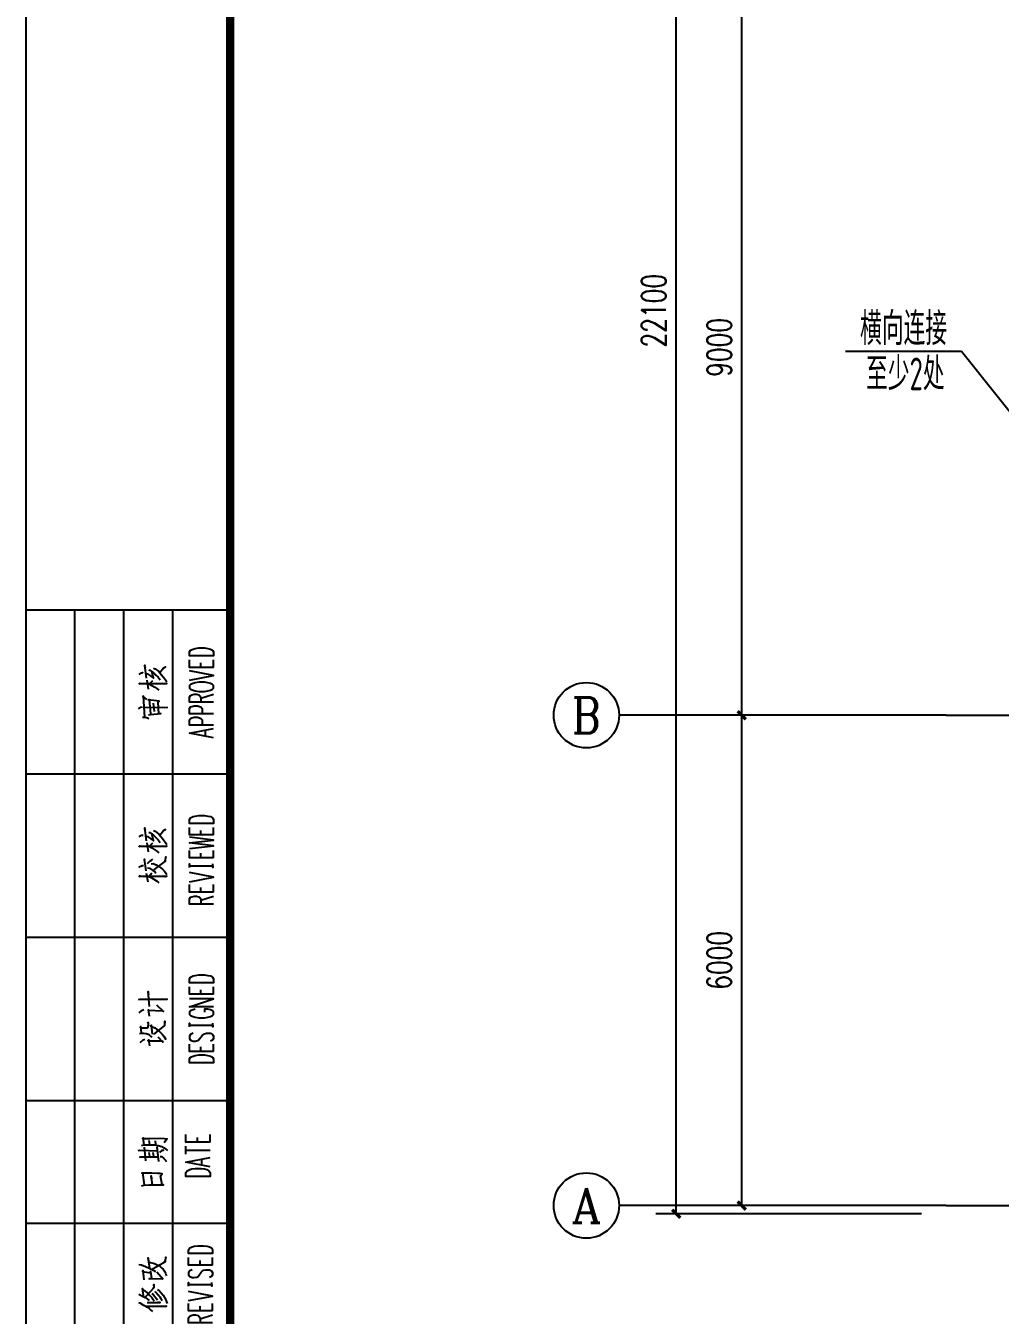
# Model space of a CAD drawing. Extents: x 5600590 to 5949977, y -428435 to -354779.
# Drawn here: x 5871836 to 5883758, y -402474 to -386696 of the extents above; entities that cross this region are included whole.
import ezdxf
from ezdxf.enums import TextEntityAlignment as Align

# ---------------------------------------------------------------- set-up
doc = ezdxf.new("R2010")
doc.units = 0
doc.header["$LTSCALE"] = 1000
doc.header["$MEASUREMENT"] = 0
doc.layers.get('0').update_dxf_attribs({"linetype": 'CONTINUOUS'})
doc.layers.get('Defpoints').update_dxf_attribs({"linetype": 'CONTINUOUS'})
for name, color, linetype in [('AXIS_TEXT', 7, 'CONTINUOUS'), ('PUB_TITLE', 4, 'CONTINUOUS'), ('建筑底图', 251, 'CONTINUOUS'), ('电气', 3, 'CONTINUOUS')]:
    doc.layers.add(name, color=color, linetype=linetype)
doc.styles.add('_TCH_AXIS', font='COMPLEX', dxfattribs={"bigfont": 'GBCBIG'})
doc.styles.add('_TCH_DIM_T3', font='SIMPLEX', dxfattribs={"width": 0.705882, "bigfont": 'GBCBIG'})
doc.styles.add('COMPLEX', font='COMPLEX')
doc.styles.add('SCEI', font='sceie.shx', dxfattribs={"width": 0.75, "bigfont": 'sceic.shx'})
doc.dimstyles.new('_TCH_ARCH&&100', dxfattribs={"dimtxt": 297.5, "dimasz": 100, "dimexe": 250, "dimexo": 300, "dimgap": 126.25, "dimtad": 1, "dimdec": 0, "dimzin": 0, "dimdsep": 46, "dimtxsty": '_TCH_DIM_T3', "dimblk": 'ARCHTICK', "dimcen": 0.09, "dimclrt": 7, "dimazin": 2, "dimtfac": 1, "dimtdec": 0, "dimtix": 1, "dimtmove": 2, "dimatfit": 3, "dimfxl": 0, "dimtolj": 1, "dimtzin": 0, "dimarcsym": 0})

# ---------------------------------------------------------------- blocks, each defined once
blk = doc.blocks.new('_AXISO')
blk.add_circle((0, 0), 0.5)
at = {"layer": 'AXIS_TEXT', "style": 'COMPLEX', "width": 1.041667}
blk.add_attdef('A', text='', height=0.56, dxfattribs=at).set_placement((-0.25, -0.28), (0.25, -0.28), align=Align.FIT)
blk = doc.blocks.new('A$C04D97144')
for p, q in [((6, 0), (6, 180)), ((12, 0), (12, 180)), ((18, 0), (18, 180)), ((0, 160), (25, 160)), ((0, 140), (25, 140)), ((0, 120), (25, 120)), ((0, 105), (25, 105))]:
    blk.add_line(p, q)
blk.add_lwpolyline([(0, 180), (0, 0), (25, 0), (25, 180)], close=True)
for points in [[(22.97, 174.41), (20.03, 174.41), (20.03, 174.9), (20.17, 175.1), (20.47, 175.24), (20.72, 175.32), (21.18, 175.38), (21.87, 175.38), (22.28, 175.32), (22.58, 175.24), (22.83, 175.1), (22.97, 174.9), (22.97, 174.41), (22.97, 174.41)], [(22.97, 173), (20.03, 173), (20.03, 173.91)], [(21.43, 173), (21.43, 173.56)], [(22.97, 173), (22.97, 173.91)], [(13.86, 172.15), (14.14, 172.35), (14.27, 172.38), (14.34, 172.35)], [(14.77, 171.68), (14.55, 173.26), (14.52, 173.14), (14.6, 172.92)], [(14.74, 172.24), (14.91, 172.21), (15.58, 171.72), (15.62, 171.68), (15.41, 172.54)], [(15.05, 172.71), (15.19, 172.68), (15.62, 172.35), (15.65, 172.32), (15.93, 172.07), (16.21, 171.79), (16.46, 171.47)], [(15.62, 172.92), (15.82, 172.82), (16.28, 172.49), (16.56, 172.15), (16.86, 171.79), (17.09, 171.47), (17.27, 171.22)], [(16.39, 172.38), (16.86, 172.95), (17.09, 173.06), (16.81, 172.89)], [(20.03, 171.46), (22.97, 172.02), (20.03, 172.59)], [(13.81, 170.94), (13.95, 171.05), (13.92, 171.02), (17.27, 171.02), (17, 170.98), (16.72, 171.02)], [(14.8, 171.44), (14.97, 170.34)], [(14.99, 171.05), (15.44, 170.8), (15.79, 170.59), (16.04, 170.42), (16.29, 170.2)], [(15.19, 171.05), (15.54, 171.41)], [(20.03, 170.48), (20.17, 170.34), (20.47, 170.2), (20.72, 170.14), (21.18, 170.06), (21.87, 170.06), (22.28, 170.14), (22.58, 170.2), (22.83, 170.34), (22.97, 170.48), (22.97, 170.77), (22.83, 170.91), (22.58, 171.05), (22.28, 171.11), (21.87, 171.19), (21.18, 171.19), (20.72, 171.11), (20.47, 171.05), (20.17, 170.91), (20.03, 170.77), (20.03, 170.48), (20.03, 170.48)], [(14.56, 166.93), (14.41, 169.49), (14.31, 169.43), (14.77, 169.08)], [(16.18, 168.75), (16.32, 168.86), (14.97, 169.04), (15.08, 169.08), (15.27, 167.31)], [(22.97, 168.74), (20.03, 168.74), (20.03, 169.37), (20.17, 169.57), (20.33, 169.65), (20.58, 169.71), (20.88, 169.71), (21.18, 169.65), (21.27, 169.57), (21.43, 169.37), (21.43, 168.74)], [(21.43, 169.23), (22.97, 169.71)], [(13.78, 167.95), (14.06, 168.13), (14.27, 168.19)], [(14.66, 168.06), (14.71, 168.13), (17.28, 168.09), (17.03, 168.05), (16.72, 168.09)], [(15.02, 167.18), (15.27, 167.25), (16.53, 167.36), (16.29, 167.32), (16.18, 168.75), (16.15, 168.58), (16.21, 168.27)], [(15.73, 167.59), (15.62, 168.61)], [(22.97, 167.34), (20.03, 167.34), (20.03, 167.97), (20.17, 168.17), (20.33, 168.24), (20.58, 168.31), (21.02, 168.31), (21.27, 168.24), (21.43, 168.17), (21.57, 167.97), (21.57, 167.34)], [(14.27, 166.93), (14.52, 166.93), (14.71, 166.88), (14.91, 166.82), (15.05, 166.76)], [(22.97, 165.93), (20.03, 165.93), (20.03, 166.57), (20.17, 166.77), (20.33, 166.84), (20.58, 166.92), (21.02, 166.92), (21.27, 166.84), (21.43, 166.77), (21.57, 166.57), (21.57, 165.93)], [(22.97, 164.39), (20.03, 164.95), (22.97, 165.52)], [(21.98, 164.61), (21.98, 165.3)], [(22.97, 153.91), (20.03, 153.91), (20.03, 154.4), (20.17, 154.6), (20.47, 154.74), (20.72, 154.82), (21.18, 154.88), (21.87, 154.88), (22.28, 154.82), (22.58, 154.74), (22.83, 154.6), (22.97, 154.4), (22.97, 153.91), (22.97, 153.91)], [(14.77, 151.79), (14.55, 153.37), (14.52, 153.26), (14.6, 153.03)], [(16.39, 152.49), (16.86, 153.06), (17.09, 153.17), (16.81, 153)], [(22.97, 152.51), (20.03, 152.51), (20.03, 153.42)], [(21.43, 152.51), (21.43, 153.06)], [(22.97, 152.51), (22.97, 153.42)], [(13.86, 152.26), (14.14, 152.46), (14.27, 152.49), (14.34, 152.46)], [(14.74, 152.35), (14.91, 152.32), (15.58, 151.84), (15.62, 151.79), (15.41, 152.67)], [(14.8, 151.55), (14.97, 150.45)], [(15.05, 152.82), (15.19, 152.81), (15.62, 152.46), (15.65, 152.43), (15.93, 152.18), (16.21, 151.9), (16.46, 151.58)], [(15.19, 151.16), (15.54, 151.52)], [(15.62, 153.03), (15.82, 152.95), (16.28, 152.6), (16.56, 152.26), (16.86, 151.9), (17.09, 151.58), (17.27, 151.33)], [(20.03, 150.83), (22.97, 151.18), (20.03, 151.52), (22.97, 151.88), (20.03, 152.23)], [(13.81, 151.05), (13.95, 151.16), (13.92, 151.13), (17.27, 151.13), (17, 151.1), (16.72, 151.13)], [(14.99, 151.16), (15.44, 150.91), (15.79, 150.7), (16.04, 150.53), (16.29, 150.31)], [(22.97, 149.7), (20.03, 149.7), (20.03, 150.61)], [(21.43, 149.7), (21.43, 150.26)], [(22.97, 149.7), (22.97, 150.61)], [(13.81, 148.52), (14.06, 148.69), (14.23, 148.76), (14.41, 148.76)], [(14.71, 148.1), (14.52, 149.54), (14.49, 149.43), (14.55, 149.29)], [(14.91, 149.01), (15.22, 149.35), (15.36, 149.43), (15.54, 149.54)], [(14.91, 148.47), (15.13, 148.44), (15.54, 148.16), (15.82, 147.95), (15.93, 147.84)], [(15.33, 148.98), (15.57, 149.01), (15.96, 148.83), (16.28, 148.66), (16.53, 148.47), (16.72, 148.3), (16.92, 148.13), (17.09, 147.92), (17.27, 147.67)], [(15.73, 148.21), (15.79, 148.3), (17.09, 149.29), (17.12, 149.82), (17.03, 149.32), (16.92, 149.18)], [(20.03, 148.52), (20.03, 148.98), (20.03, 148.71), (22.89, 148.71), (22.89, 148.52), (22.89, 148.98)], [(13.81, 147.36), (13.98, 147.5), (13.92, 147.45), (17.27, 147.45), (17.06, 147.39), (16.78, 147.45)], [(14.74, 147.84), (14.94, 146.76)], [(14.94, 147.45), (15.33, 147.28), (15.68, 147.08), (15.99, 146.89), (16.28, 146.65)], [(15.08, 147.47), (15.44, 147.88)], [(20.03, 146.76), (22.97, 147.33), (20.03, 147.89)], [(22.97, 145.5), (20.03, 145.5), (20.03, 146.42)], [(21.43, 145.5), (21.43, 146.07)], [(22.97, 145.5), (22.97, 146.42)], [(22.97, 144.03), (20.03, 144.03), (20.03, 144.67), (20.17, 144.88), (20.33, 144.94), (20.58, 145.02), (20.88, 145.02), (21.18, 144.94), (21.27, 144.88), (21.43, 144.67), (21.43, 144.03)], [(21.43, 144.53), (22.97, 145.02)], [(22.97, 134.41), (20.03, 134.41), (20.03, 134.9), (20.17, 135.1), (20.47, 135.25), (20.72, 135.31), (21.18, 135.39), (21.87, 135.39), (22.28, 135.31), (22.58, 135.25), (22.83, 135.1), (22.97, 134.9), (22.97, 134.41), (22.97, 134.41)], [(15.13, 131.49), (14.99, 133.33), (14.97, 133.22), (15.02, 132.98)], [(22.97, 133), (20.03, 133), (20.03, 133.91)], [(21.43, 133), (21.43, 133.56)], [(22.97, 133), (22.97, 133.91)], [(13.78, 132.37), (13.98, 132.39), (17.28, 132.39), (17.06, 132.37), (16.78, 132.39)], [(13.86, 130.75), (14.14, 130.97), (14.28, 131.08), (14.45, 131.15)], [(15.13, 130.33), (15.02, 131.11), (14.97, 131.07), (16.72, 131), (16.84, 130.89), (16.04, 131.66)], [(22.97, 131.46), (20.03, 131.46), (22.97, 132.45), (20.03, 132.45)], [(20.72, 131.19), (20.47, 131.11), (20.17, 130.97), (20.03, 130.83), (20.03, 130.55), (20.17, 130.42), (20.47, 130.28), (20.72, 130.2), (21.18, 130.14), (21.87, 130.14), (22.28, 130.2), (22.58, 130.28), (22.83, 130.42), (22.97, 130.55), (22.97, 130.83), (22.83, 130.97), (22.58, 131.11), (22.28, 131.19), (21.87, 131.19), (21.87, 130.83)], [(14.14, 128.29), (14.09, 129.06), (14, 128.99), (14.23, 128.9), (14.42, 128.9), (14.6, 128.9), (14.8, 128.9), (14.88, 128.93), (14.97, 128.99), (14.99, 129.1), (15.02, 129.24), (15.02, 129.45), (14.99, 129.56), (14.94, 129.64)], [(15.76, 128.08), (15.76, 128.15), (17, 129.2), (17.03, 129.73), (16.95, 129.2), (16.84, 129.06)], [(20.03, 129.02), (20.03, 129.48), (20.03, 129.21), (22.89, 129.21), (22.89, 129.02), (22.89, 129.48)], [(13.92, 128.22), (14.17, 128.26), (14.45, 128.26), (14.71, 128.19), (14.97, 128.11), (15.13, 128), (15.27, 127.89), (15.41, 127.75)], [(15.51, 128.11), (15.36, 129.21), (15.27, 129.13), (15.51, 129.02), (15.79, 128.88), (16.01, 128.74), (16.21, 128.6), (16.46, 128.37), (16.7, 128.11), (16.89, 127.86), (17.03, 127.66), (17.12, 127.49)], [(20.47, 128.24), (20.17, 128.1), (20.03, 127.89), (20.03, 127.61), (20.17, 127.41), (20.47, 127.27), (20.72, 127.27), (21.02, 127.33), (21.18, 127.41), (21.27, 127.55), (21.57, 127.97), (21.73, 128.1), (21.87, 128.18), (22.12, 128.24), (22.58, 128.24), (22.83, 128.1), (22.97, 127.89), (22.97, 127.61), (22.83, 127.41), (22.58, 127.27)], [(13.98, 127.12), (14.38, 127.45), (14.55, 127.52)], [(15.16, 126.7), (15.05, 127.45), (14.94, 127.34), (15.16, 127.31), (16.67, 127.3), (16.78, 127.16), (16.18, 127.75)], [(22.97, 126.01), (20.03, 126.01), (20.03, 126.92)], [(21.43, 126.01), (21.43, 126.56)], [(22.97, 126.01), (22.97, 126.92)], [(22.97, 124.61), (20.03, 124.61), (20.03, 125.1), (20.17, 125.3), (20.47, 125.44), (20.72, 125.52), (21.18, 125.58), (21.87, 125.58), (22.28, 125.52), (22.58, 125.44), (22.83, 125.3), (22.97, 125.1), (22.97, 124.61), (22.97, 124.61)], [(14.49, 114.6), (14.34, 115.45), (14.27, 115.36), (15.13, 115.36), (15.19, 115.36), (16.46, 115.39), (16.95, 115.36), (17.23, 115.33), (17.31, 115.31), (16.95, 114.89), (17.2, 115.28)], [(22.54, 114.92), (19.59, 114.92), (19.59, 115.83)], [(21, 114.92), (21, 115.48)], [(22.54, 114.92), (22.54, 115.83)], [(13.75, 113.87), (13.92, 113.91), (16.13, 113.83)], [(14.14, 114.51), (14.45, 114.6), (15.08, 114.6), (15.76, 114.57), (16.18, 114.51), (16.64, 114.37), (16.92, 114.2), (17.34, 113.88)], [(14.69, 112.61), (14.52, 114.29)], [(15.16, 113.16), (15.08, 113.66)], [(15.19, 114.62), (15.11, 115.11)], [(15.65, 113.17), (15.57, 113.63)], [(15.93, 114.57), (15.93, 114.62), (15.85, 115.07)], [(16.29, 112.53), (16.07, 114.29), (16.04, 114.2), (16.13, 114.09)], [(16.39, 113.63), (16.72, 113.94), (16.86, 113.94), (16.61, 113.83)], [(19.59, 113.44), (19.59, 114.43)], [(19.59, 113.94), (22.54, 113.94)], [(13.92, 113.06), (14.09, 113.13), (16.21, 113.13)], [(16.46, 113.17), (16.61, 113.16), (16.89, 112.92), (17.09, 112.72), (17.23, 112.53)], [(22.54, 111.9), (19.59, 112.47), (22.54, 113.03)], [(21.55, 112.12), (21.55, 112.81)], [(14.17, 109.58), (14.45, 109.64), (15.08, 109.67), (15.73, 109.69), (15.82, 109.69), (16.28, 109.69), (16.86, 109.69), (16.67, 109.69), (16.5, 110.8), (16.7, 111.02), (16.43, 111.08), (16.1, 111.08), (15.44, 111.12), (14.77, 111.13), (14.2, 111.13), (14.28, 111.16), (14.49, 109.67)], [(15.51, 109.69), (15.33, 110.8), (15.3, 110.69), (15.41, 110.42)], [(22.54, 110.72), (19.59, 110.72), (19.59, 111.21), (19.75, 111.41), (20.05, 111.56), (20.3, 111.63), (20.75, 111.7), (21.44, 111.7), (21.85, 111.63), (22.15, 111.56), (22.4, 111.41), (22.54, 111.21), (22.54, 110.72), (22.54, 110.72)], [(22.86, 101.27), (19.92, 101.27), (19.92, 101.75), (20.06, 101.97), (20.36, 102.11), (20.61, 102.18), (21.07, 102.24), (21.76, 102.24), (22.17, 102.18), (22.47, 102.11), (22.72, 101.97), (22.86, 101.75), (22.86, 101.27), (22.86, 101.27)], [(13.84, 99.93), (14.17, 99.88), (14.63, 99.71), (15.11, 99.49), (15.41, 99.32), (15.65, 99.21), (15.85, 99.08)], [(15.16, 99.49), (14.99, 100.76), (14.97, 100.62), (15.02, 100.39)], [(15.11, 100.2), (15.27, 100.2), (15.73, 100.07), (15.99, 99.96), (16.21, 99.85), (16.42, 99.71), (16.61, 99.54), (16.81, 99.35), (16.95, 99.11), (17.09, 98.89), (17.14, 98.72), (17.2, 98.55)], [(15.54, 99.35), (15.57, 99.43), (17.09, 100.31), (17.12, 100.84), (17.03, 100.34), (16.86, 100.2)], [(22.86, 99.87), (19.92, 99.87), (19.92, 100.78)], [(21.32, 99.87), (21.32, 100.43)], [(22.86, 99.87), (22.86, 100.78)], [(14.49, 98.06), (14.34, 99.21), (14.27, 99.08), (15.25, 98.94), (15.25, 99.08), (15.36, 98.23), (15.11, 98.19), (15.41, 98.23), (16.7, 98.2)], [(16.81, 98.12), (16.04, 99)], [(20.36, 99.3), (20.06, 99.16), (19.92, 98.96), (19.92, 98.67), (20.06, 98.47), (20.36, 98.33), (20.61, 98.33), (20.91, 98.39), (21.07, 98.47), (21.16, 98.61), (21.46, 99.02), (21.62, 99.16), (21.76, 99.24), (22.01, 99.3), (22.47, 99.3), (22.72, 99.16), (22.86, 98.96), (22.86, 98.67), (22.72, 98.47), (22.47, 98.33)], [(13.84, 96.29), (14.27, 96.08), (14.6, 95.91), (14.85, 95.72), (14.91, 95.69), (15.11, 95.55)], [(14.38, 96.02), (14.41, 96.14), (14.28, 96.99), (14.23, 96.93), (14.63, 96.65), (14.97, 96.4), (15.19, 96.16), (15.4, 95.91), (15.58, 95.66), (15.71, 95.49)], [(14.66, 95.91), (14.69, 96.02), (15.71, 97.13), (15.68, 97.5), (15.68, 97.13), (15.57, 96.99)], [(15.41, 96.4), (15.51, 96.36), (15.54, 96.33), (15.76, 96.05), (15.96, 95.83), (16.1, 95.63)], [(15.76, 96.62), (15.87, 96.57), (15.93, 96.54), (16.21, 96.22), (16.24, 96.16), (16.39, 96), (16.53, 95.77), (16.67, 95.55)], [(16.1, 96.88), (16.29, 96.79), (16.57, 96.47), (16.81, 96.19), (16.95, 95.91), (17.12, 95.63), (17.23, 95.38), (17.28, 95.17)], [(19.92, 97.28), (19.92, 97.75), (19.92, 97.48), (22.78, 97.48), (22.78, 97.28), (22.78, 97.75)], [(19.92, 95.53), (22.86, 96.08), (19.92, 96.65)], [(13.78, 95.27), (13.95, 95.23), (14.41, 94.98), (14.45, 94.98), (14.8, 94.75), (15.08, 94.56), (15.3, 94.35), (15.51, 94.18)], [(14.74, 94.86), (17.23, 94.86), (17, 94.81), (16.57, 94.86)], [(14.83, 95.3), (16.46, 95.3), (16.28, 95.27), (16.13, 95.3)], [(22.86, 94.26), (19.92, 94.26), (19.92, 95.17)], [(21.32, 94.26), (21.32, 94.83)], [(22.86, 94.26), (22.86, 95.17)], [(22.86, 92.8), (19.92, 92.8), (19.92, 93.43), (20.06, 93.63), (20.22, 93.71), (20.47, 93.77), (20.77, 93.77), (21.07, 93.71), (21.16, 93.63), (21.32, 93.43), (21.32, 92.8)], [(21.32, 93.29), (22.86, 93.77)]]:
    blk.add_lwpolyline(points)
blk = doc.blocks.new('A$C1BD43FEB')
blk.add_blockref('A$C04D97144', (0, 0))
blk = doc.blocks.new('GXED01100007000C')
blk.add_blockref('A$C1BD43FEB', (-25, 0))
blk = doc.blocks.new('_ArchTick')
at = {"color": 0, "linetype": 'ByBlock', "const_width": 0.4}
blk.add_lwpolyline([(-0.5, -0.5), (0.5, 0.5)], dxfattribs=at)
blk = doc.blocks.new('*D26')
at = {"layer": 'Defpoints', "color": 0, "transparency": 16777216}
for p in [(5879795, -379132), (5883095, -379132), (5883095, -401232)]:
    blk.add_point(p, dxfattribs=at)
at = {"layer": '建筑底图', "color": 0, "lineweight": -2, "transparency": 16777216}
for p, q in [((5882795, -379132), (5879545, -379132)), ((5879795, -401232), (5879795, -379132)), ((5882795, -401232), (5879545, -401232))]:
    blk.add_line(p, q, dxfattribs=at)
at = {"layer": '建筑底图', "color": 0, "lineweight": -2, "transparency": 16777216, "xscale": 100, "yscale": 100, "zscale": 100}
for p, rotation in [((5879795, -379132), 90), ((5879795, -401232), 270)]:
    blk.add_blockref('_ArchTick', p, dxfattribs=dict(at, rotation=rotation))
at = {"layer": '建筑底图', "color": 7, "transparency": 16777216, "insert": (5879520, -390182), "char_height": 297.5, "attachment_point": 5, "rotation": 90, "style": '_TCH_DIM_T3'}
blk.add_mtext('\\A1;22100', dxfattribs=at)
blk = doc.blocks.new('*D27')
at = {"layer": 'Defpoints', "color": 0, "transparency": 16777216}
for p in [(5880595, -395132), (5883095, -395132), (5883095, -401132)]:
    blk.add_point(p, dxfattribs=at)
at = {"layer": '建筑底图', "color": 0, "lineweight": -2, "transparency": 16777216}
for p, q in [((5882795, -395132), (5880345, -395132)), ((5880595, -401132), (5880595, -395132)), ((5882795, -401132), (5880345, -401132))]:
    blk.add_line(p, q, dxfattribs=at)
at = {"layer": '建筑底图', "color": 0, "lineweight": -2, "transparency": 16777216, "xscale": 100, "yscale": 100, "zscale": 100}
for p, rotation in [((5880595, -395132), 90), ((5880595, -401132), 270)]:
    blk.add_blockref('_ArchTick', p, dxfattribs=dict(at, rotation=rotation))
at = {"layer": '建筑底图', "color": 7, "transparency": 16777216, "insert": (5880320, -398132), "char_height": 297.5, "attachment_point": 5, "rotation": 90, "style": '_TCH_DIM_T3'}
blk.add_mtext('\\A1;6000', dxfattribs=at)
blk = doc.blocks.new('*D28')
at = {"layer": 'Defpoints', "color": 0, "transparency": 16777216}
for p in [(5880595, -386132), (5883095, -386132), (5883095, -395132)]:
    blk.add_point(p, dxfattribs=at)
at = {"layer": '建筑底图', "color": 0, "lineweight": -2, "transparency": 16777216}
for p, q in [((5882795, -386132), (5880345, -386132)), ((5880595, -395132), (5880595, -386132)), ((5882795, -395132), (5880345, -395132))]:
    blk.add_line(p, q, dxfattribs=at)
at = {"layer": '建筑底图', "color": 0, "lineweight": -2, "transparency": 16777216, "xscale": 100, "yscale": 100, "zscale": 100}
for p, rotation in [((5880595, -386132), 90), ((5880595, -395132), 270)]:
    blk.add_blockref('_ArchTick', p, dxfattribs=dict(at, rotation=rotation))
at = {"layer": '建筑底图', "color": 7, "transparency": 16777216, "insert": (5880320, -390632), "char_height": 297.5, "attachment_point": 5, "rotation": 90, "style": '_TCH_DIM_T3'}
blk.add_mtext('\\A1;9000', dxfattribs=at)

msp = doc.modelspace()

# ---------------------------------------------------------------- linework, layer by layer
at = {"layer": 'PUB_TITLE', "color": 4}
msp.add_lwpolyline([(5871836.3, -412847.7), (5931236.3, -412847.7), (5931236.3, -370847.7), (5871836.3, -370847.7)], close=True, dxfattribs=at)
at = {"layer": 'PUB_TITLE', "color": 4, "const_width": 100}
msp.add_lwpolyline([(5874336.3, -411847.7), (5930236.3, -411847.7), (5930236.3, -371847.7), (5874336.3, -371847.7)], close=True, dxfattribs=at)
at = {"layer": '建筑底图'}
for p, q in [((5883094.9, -395132.4), (5879094.9, -395132.4)), ((5883094.9, -395132.4), (5891094.9, -395132.4)), ((5883094.9, -401132.4), (5879094.9, -401132.4)), ((5883094.9, -401132.4), (5891094.9, -401132.4))]:
    msp.add_line(p, q, dxfattribs=at)
at = {"layer": '电气', "color": 6, "linetype": 'Continuous'}
for p, q in [((5883286, -390681.9), (5881864.3, -390681.9)), ((5884293.6, -391951.1), (5883286, -390681.9))]:
    msp.add_line(p, q, dxfattribs=at)

# ---------------------------------------------------------------- block references
at = {"color": 0, "xscale": 100, "yscale": 100, "zscale": 100}
msp.add_blockref('GXED01100007000C', (5874336.3, -411847.7), dxfattribs=at)
at = {"layer": '建筑底图'}
ref = msp.add_blockref('_AXISO', (5878694.9, -395132.4), dxfattribs=dict(at, xscale=800, yscale=800, zscale=800))
ref.add_attrib('A', 'B', dxfattribs={"layer": 'AXIS_TEXT', "color": 0, "height": 435.3, "style": '_TCH_AXIS'}).set_placement((5878518.8, -395350), (5878871.1, -395350), align=Align.FIT)
ref = msp.add_blockref('_AXISO', (5878694.9, -401132.4), dxfattribs=dict(at, xscale=800, yscale=800, zscale=800))
ref.add_attrib('A', 'A', dxfattribs={"layer": 'AXIS_TEXT', "color": 0, "height": 425.2, "style": '_TCH_AXIS'}).set_placement((5878512.7, -401345), (5878877.1, -401345), align=Align.FIT)

# ---------------------------------------------------------------- texts
at = {"layer": '电气', "color": 6, "linetype": 'Continuous', "style": 'SCEI', "width": 0.7}
for s, p in [('横向连接', (5882043.2, -390602.5)), ('至少2处', (5882116.6, -391155.3))]:
    msp.add_text(s, height=400, dxfattribs=at).set_placement(p)

# ---------------------------------------------------------------- dimensions: what is measured, and where the dimension line sits
at = {"layer": '建筑底图'}
for p1, p2, distance, picture, middle in [((5883094.9, -401232.4), (5883094.9, -379132.4), 3300, '*D26', (5879519.9, -390182.4)), ((5883094.9, -395132.4), (5883094.9, -386132.4), 2500, '*D28', (5880319.9, -390632.4)), ((5883094.9, -401132.4), (5883094.9, -395132.4), 2500, '*D27', (5880319.9, -398132.4))]:
    dim = msp.add_aligned_dim(p1=p1, p2=p2, distance=distance, dimstyle='_TCH_ARCH&&100', dxfattribs=at)
    dim.commit()
    dim.dimension.update_dxf_attribs({"geometry": picture, "text_midpoint": middle})

doc.saveas('drawing.dxf')
